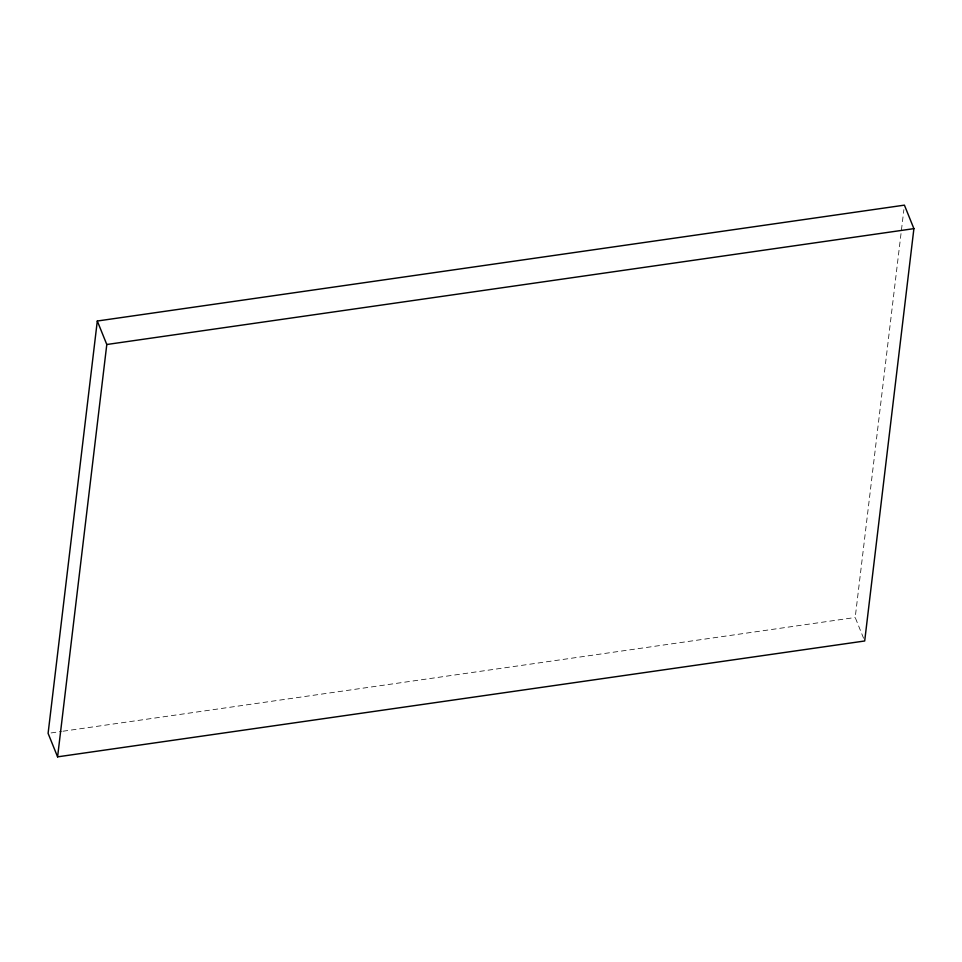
<?xml version="1.0" encoding="UTF-8"?>
<svg xmlns="http://www.w3.org/2000/svg" width="962" height="962" viewBox="0 0 962 962"><rect width="100%" height="100%" fill="white"/><g stroke="black" fill="none" stroke-linecap="round" stroke-linejoin="round"><path stroke-width="0.72" stroke-dasharray="4.81 3.61" d="M863.575 638.215L855.206 617.496L903.883 209.62M51.07 732.936L61.472 731.445M62.963 731.228L855.206 617.496"/><path stroke-width="1.44" d="M97.306 321.019L48.1 733.357L57.588 756.853L864.694 640.981L913.9 228.643L904.412 205.146L97.306 321.019L106.794 344.504L57.588 756.853M106.794 344.504L913.9 228.643"/></g></svg>
